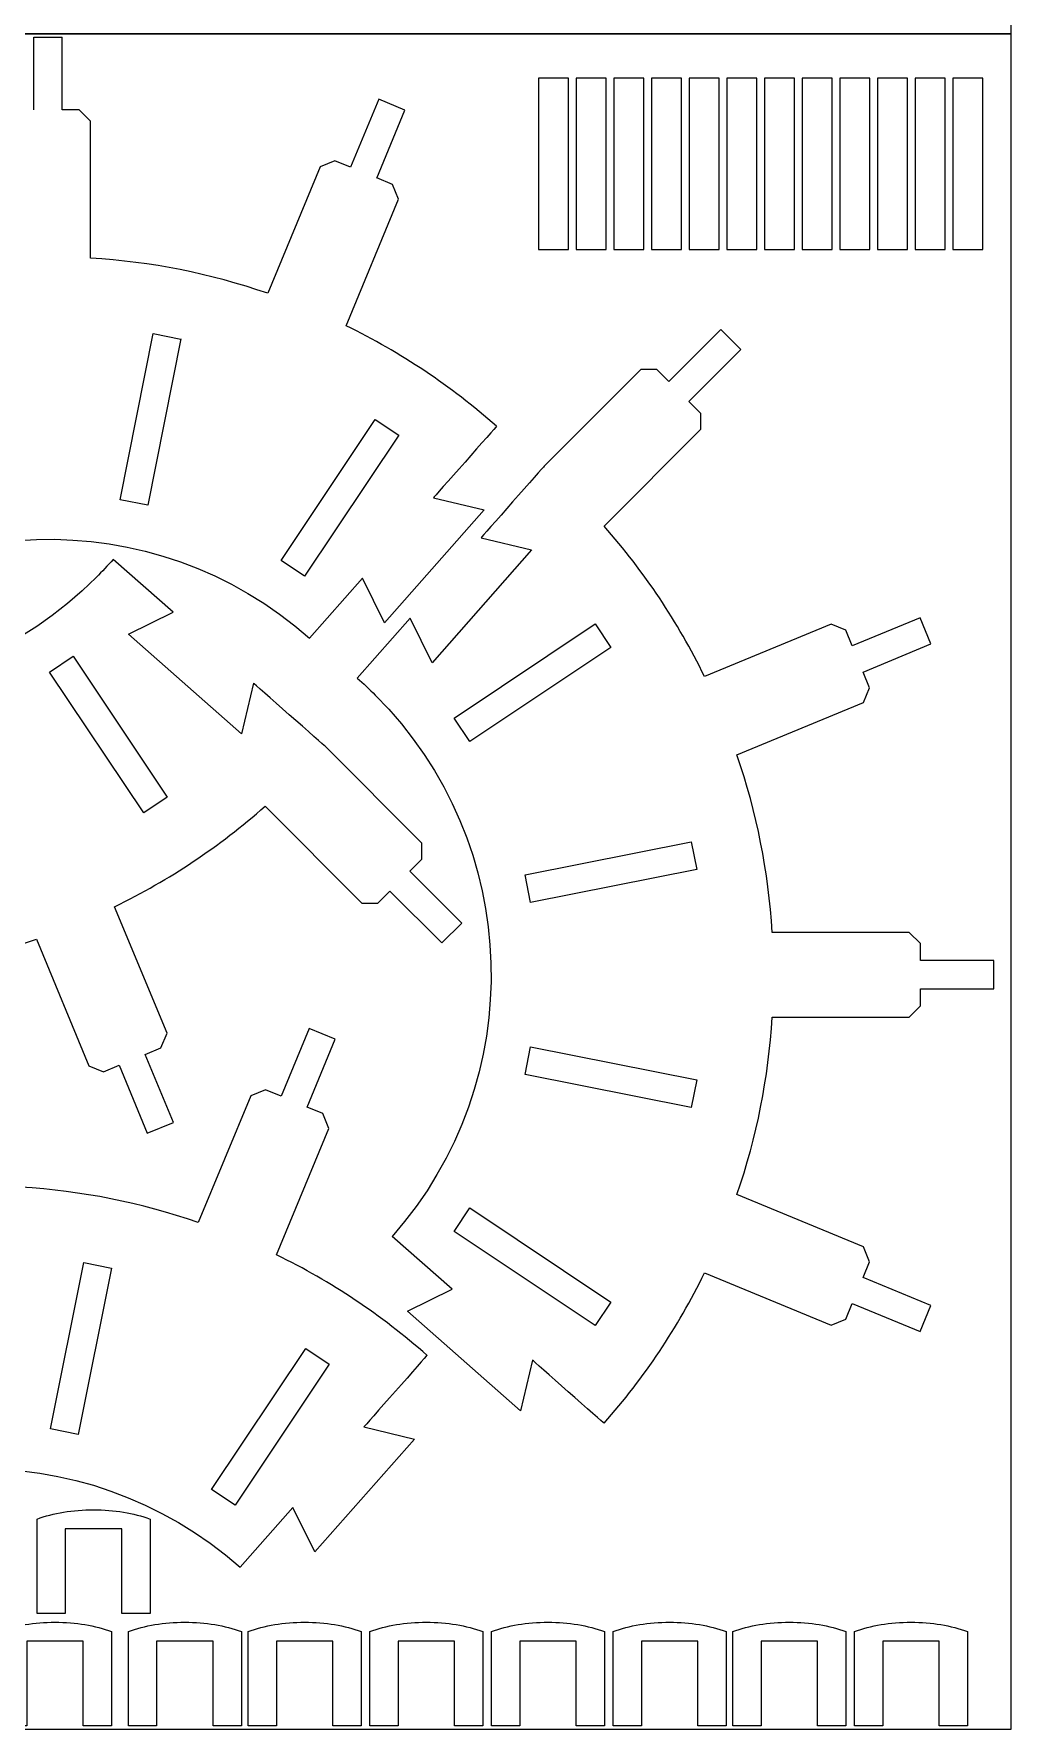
# Model space of a CAD drawing. Header units: centimetres. Extents: x -226 to -75, y 0 to 222.
# Drawn here: x -93.13 to -75.84, y 0.32 to 30.32 of the extents above; entities that cross this region are included whole.
import ezdxf

# ---------------------------------------------------------------- set-up
doc = ezdxf.new("R2010")
doc.units = ezdxf.units.CM
doc.header["$MEASUREMENT"] = 0
doc.layers.add('layer 1', color=7, linetype='Continuous')

msp = doc.modelspace()

# ---------------------------------------------------------------- linework, layer by layer
at = {"layer": 'layer 1', "color": 250, "lineweight": 20}
for points in [[(-125.83724, 30.31703), (-75.83724, 30.31703), (-75.83724, 60.31703), (-125.83724, 60.31703), (-125.83724, 30.31703)], [(-105.83724, 0.31703), (-75.83724, 0.31703), (-75.83724, 30.31703), (-105.83724, 30.31703), (-105.83724, 0.31703)]]:
    msp.add_lwpolyline(points, close=True, dxfattribs=at)
at = {"layer": 'layer 1', "color": 1, "lineweight": 9}
for points, knots in [([(-93.13294, 28.97386), (-93.13294, 28.97386), (-93.13287, 30.26007), (-93.13287, 30.26007), (-93.13287, 30.26007), (-93.13287, 30.26007), (-92.63305, 30.26007), (-92.63305, 30.26007)], [0, 0, 0, 0, 0.33333333, 0.33333333, 0.33333333, 0.33333333, 1, 1, 1, 1]), ([(-84.20096, 29.53391), (-84.20096, 29.53391), (-83.67098, 29.53391), (-83.67098, 29.53391), (-83.67098, 29.53391), (-83.67098, 29.53391), (-83.67098, 26.50394), (-83.67098, 26.50394), (-83.67098, 26.50394), (-83.67098, 26.50394), (-84.20096, 26.50394), (-84.20096, 26.50394), (-84.20096, 26.50394), (-84.20096, 26.50394), (-84.20096, 29.53391), (-84.20096, 29.53391)], [0, 0, 0, 0, 0.2, 0.2, 0.2, 0.2, 0.4, 0.4, 0.4, 0.4, 0.6, 0.6, 0.6, 0.6, 1, 1, 1, 1]), ([(-83.53431, 29.53391), (-83.53431, 29.53391), (-83.00434, 29.53391), (-83.00434, 29.53391), (-83.00434, 29.53391), (-83.00434, 29.53391), (-83.00434, 26.50394), (-83.00434, 26.50394), (-83.00434, 26.50394), (-83.00434, 26.50394), (-83.53431, 26.50394), (-83.53431, 26.50394), (-83.53431, 26.50394), (-83.53431, 26.50394), (-83.53431, 29.53391), (-83.53431, 29.53391)], [0, 0, 0, 0, 0.2, 0.2, 0.2, 0.2, 0.4, 0.4, 0.4, 0.4, 0.6, 0.6, 0.6, 0.6, 1, 1, 1, 1]), ([(-82.8677, 29.53391), (-82.8677, 29.53391), (-82.33773, 29.53391), (-82.33773, 29.53391), (-82.33773, 29.53391), (-82.33773, 29.53391), (-82.33773, 26.50394), (-82.33773, 26.50394), (-82.33773, 26.50394), (-82.33773, 26.50394), (-82.8677, 26.50394), (-82.8677, 26.50394), (-82.8677, 26.50394), (-82.8677, 26.50394), (-82.8677, 29.53391), (-82.8677, 29.53391)], [0, 0, 0, 0, 0.2, 0.2, 0.2, 0.2, 0.4, 0.4, 0.4, 0.4, 0.6, 0.6, 0.6, 0.6, 1, 1, 1, 1]), ([(-82.20106, 29.53391), (-82.20106, 29.53391), (-81.67108, 29.53391), (-81.67108, 29.53391), (-81.67108, 29.53391), (-81.67108, 29.53391), (-81.67108, 26.50394), (-81.67108, 26.50394), (-81.67108, 26.50394), (-81.67108, 26.50394), (-82.20106, 26.50394), (-82.20106, 26.50394), (-82.20106, 26.50394), (-82.20106, 26.50394), (-82.20106, 29.53391), (-82.20106, 29.53391)], [0, 0, 0, 0, 0.2, 0.2, 0.2, 0.2, 0.4, 0.4, 0.4, 0.4, 0.6, 0.6, 0.6, 0.6, 1, 1, 1, 1]), ([(-81.53445, 29.53391), (-81.53445, 29.53391), (-81.00447, 29.53391), (-81.00447, 29.53391), (-81.00447, 29.53391), (-81.00447, 29.53391), (-81.00447, 26.50394), (-81.00447, 26.50394), (-81.00447, 26.50394), (-81.00447, 26.50394), (-81.53445, 26.50394), (-81.53445, 26.50394), (-81.53445, 26.50394), (-81.53445, 26.50394), (-81.53445, 29.53391), (-81.53445, 29.53391)], [0, 0, 0, 0, 0.2, 0.2, 0.2, 0.2, 0.4, 0.4, 0.4, 0.4, 0.6, 0.6, 0.6, 0.6, 1, 1, 1, 1]), ([(-80.86781, 29.53391), (-80.86781, 29.53391), (-80.33783, 29.53391), (-80.33783, 29.53391), (-80.33783, 29.53391), (-80.33783, 29.53391), (-80.33783, 26.50394), (-80.33783, 26.50394), (-80.33783, 26.50394), (-80.33783, 26.50394), (-80.86781, 26.50394), (-80.86781, 26.50394), (-80.86781, 26.50394), (-80.86781, 26.50394), (-80.86781, 29.53391), (-80.86781, 29.53391)], [0, 0, 0, 0, 0.2, 0.2, 0.2, 0.2, 0.4, 0.4, 0.4, 0.4, 0.6, 0.6, 0.6, 0.6, 1, 1, 1, 1]), ([(-80.2012, 29.53391), (-80.2012, 29.53391), (-79.67122, 29.53391), (-79.67122, 29.53391), (-79.67122, 29.53391), (-79.67122, 29.53391), (-79.67122, 26.50394), (-79.67122, 26.50394), (-79.67122, 26.50394), (-79.67122, 26.50394), (-80.2012, 26.50394), (-80.2012, 26.50394), (-80.2012, 26.50394), (-80.2012, 26.50394), (-80.2012, 29.53391), (-80.2012, 29.53391)], [0, 0, 0, 0, 0.2, 0.2, 0.2, 0.2, 0.4, 0.4, 0.4, 0.4, 0.6, 0.6, 0.6, 0.6, 1, 1, 1, 1]), ([(-79.53455, 29.53391), (-79.53455, 29.53391), (-79.00458, 29.53391), (-79.00458, 29.53391), (-79.00458, 29.53391), (-79.00458, 29.53391), (-79.00458, 26.50394), (-79.00458, 26.50394), (-79.00458, 26.50394), (-79.00458, 26.50394), (-79.53455, 26.50394), (-79.53455, 26.50394), (-79.53455, 26.50394), (-79.53455, 26.50394), (-79.53455, 29.53391), (-79.53455, 29.53391)], [0, 0, 0, 0, 0.2, 0.2, 0.2, 0.2, 0.4, 0.4, 0.4, 0.4, 0.6, 0.6, 0.6, 0.6, 1, 1, 1, 1]), ([(-78.86795, 29.53391), (-78.86795, 29.53391), (-78.33797, 29.53391), (-78.33797, 29.53391), (-78.33797, 29.53391), (-78.33797, 29.53391), (-78.33797, 26.50394), (-78.33797, 26.50394), (-78.33797, 26.50394), (-78.33797, 26.50394), (-78.86795, 26.50394), (-78.86795, 26.50394), (-78.86795, 26.50394), (-78.86795, 26.50394), (-78.86795, 29.53391), (-78.86795, 29.53391)], [0, 0, 0, 0, 0.2, 0.2, 0.2, 0.2, 0.4, 0.4, 0.4, 0.4, 0.6, 0.6, 0.6, 0.6, 1, 1, 1, 1]), ([(-78.2013, 29.53391), (-78.2013, 29.53391), (-77.67132, 29.53391), (-77.67132, 29.53391), (-77.67132, 29.53391), (-77.67132, 29.53391), (-77.67132, 26.50394), (-77.67132, 26.50394), (-77.67132, 26.50394), (-77.67132, 26.50394), (-78.2013, 26.50394), (-78.2013, 26.50394), (-78.2013, 26.50394), (-78.2013, 26.50394), (-78.2013, 29.53391), (-78.2013, 29.53391)], [0, 0, 0, 0, 0.2, 0.2, 0.2, 0.2, 0.4, 0.4, 0.4, 0.4, 0.6, 0.6, 0.6, 0.6, 1, 1, 1, 1]), ([(-77.53469, 29.53391), (-77.53469, 29.53391), (-77.00471, 29.53391), (-77.00471, 29.53391), (-77.00471, 29.53391), (-77.00471, 29.53391), (-77.00471, 26.50394), (-77.00471, 26.50394), (-77.00471, 26.50394), (-77.00471, 26.50394), (-77.53469, 26.50394), (-77.53469, 26.50394), (-77.53469, 26.50394), (-77.53469, 26.50394), (-77.53469, 29.53391), (-77.53469, 29.53391)], [0, 0, 0, 0, 0.2, 0.2, 0.2, 0.2, 0.4, 0.4, 0.4, 0.4, 0.6, 0.6, 0.6, 0.6, 1, 1, 1, 1]), ([(-76.86805, 29.53391), (-76.86805, 29.53391), (-76.33807, 29.53391), (-76.33807, 29.53391), (-76.33807, 29.53391), (-76.33807, 29.53391), (-76.33807, 26.50394), (-76.33807, 26.50394), (-76.33807, 26.50394), (-76.33807, 26.50394), (-76.86805, 26.50394), (-76.86805, 26.50394), (-76.86805, 26.50394), (-76.86805, 26.50394), (-76.86805, 29.53391), (-76.86805, 29.53391)], [0, 0, 0, 0, 0.2, 0.2, 0.2, 0.2, 0.4, 0.4, 0.4, 0.4, 0.6, 0.6, 0.6, 0.6, 1, 1, 1, 1]), ([(-86.56745, 28.96788), (-86.56745, 28.96788), (-87.02928, 29.15919), (-87.02928, 29.15919), (-87.02928, 29.15919), (-87.02928, 29.15919), (-87.5268, 27.95819), (-87.5268, 27.95819)], [0, 0, 0, 0, 0.33333333, 0.33333333, 0.33333333, 0.33333333, 1, 1, 1, 1]), ([(-80.62139, 24.73338), (-80.62139, 24.73338), (-80.97481, 25.08672), (-80.97481, 25.08672), (-80.97481, 25.08672), (-80.97481, 25.08672), (-81.89407, 24.16748), (-81.89407, 24.16748)], [0, 0, 0, 0, 0.33333333, 0.33333333, 0.33333333, 0.33333333, 1, 1, 1, 1]), ([(-84.94464, 23.37308), (-84.94464, 23.37308), (-86.06076, 22.10788), (-86.06065, 22.10788), (-86.06065, 22.10788), (-86.06065, 22.10788), (-85.16569, 21.8924), (-85.16569, 21.8924), (-85.16569, 21.8924), (-85.16569, 21.8924), (-86.92859, 19.89483), (-86.92859, 19.89483), (-86.92859, 19.89483), (-86.92859, 19.89483), (-87.31707, 20.68361), (-87.31707, 20.68361), (-87.31707, 20.68361), (-87.31707, 20.68361), (-87.317, 20.68375), (-87.317, 20.68375), (-87.317, 20.68375), (-87.317, 20.68375), (-88.25222, 19.62358), (-88.25222, 19.62358)], [0, 0, 0, 0, 0.14285714, 0.14285714, 0.14285714, 0.14285714, 0.28571429, 0.28571429, 0.28571429, 0.28571429, 0.42857143, 0.42857143, 0.42857143, 0.42857143, 0.57142857, 0.57142857, 0.57142857, 0.57142857, 0.71428571, 0.71428571, 0.71428571, 0.71428571, 1, 1, 1, 1]), ([(-84.10256, 22.66618), (-84.10256, 22.66618), (-85.21857, 21.40101), (-85.21843, 21.40101), (-85.21843, 21.40101), (-85.21843, 21.40101), (-84.32347, 21.18554), (-84.32347, 21.18554), (-84.32347, 21.18554), (-84.32347, 21.18554), (-86.08651, 19.18793), (-86.08651, 19.18793), (-86.08651, 19.18793), (-86.08651, 19.18793), (-86.47492, 19.97674), (-86.47492, 19.97674), (-86.47492, 19.97674), (-86.47492, 19.97674), (-86.47485, 19.97688), (-86.47485, 19.97688), (-86.47485, 19.97688), (-86.47485, 19.97688), (-87.41006, 18.91682), (-87.41006, 18.91682)], [0, 0, 0, 0, 0.14285714, 0.14285714, 0.14285714, 0.14285714, 0.28571429, 0.28571429, 0.28571429, 0.28571429, 0.42857143, 0.42857143, 0.42857143, 0.42857143, 0.57142857, 0.57142857, 0.57142857, 0.57142857, 0.71428571, 0.71428571, 0.71428571, 0.71428571, 1, 1, 1, 1]), ([(-98.1326, 19.00487), (-98.03661, 19.11353), (-97.93663, 19.21985), (-97.83274, 19.32378), (-97.83274, 19.32378), (-95.20295, 21.95353), (-91.00138, 22.05347), (-88.25218, 19.62368)], [0, 0, 0, 0, 0.33333333, 0.33333333, 0.33333333, 0.33333333, 1, 1, 1, 1]), ([(-91.7302, 21.01767), (-91.82612, 20.90915), (-91.92609, 20.80282), (-92.02992, 20.69893), (-92.02992, 20.69893), (-94.6597, 18.06915), (-98.86128, 17.96924), (-101.61051, 20.39907)], [0, 0, 0, 0, 0.33333333, 0.33333333, 0.33333333, 0.33333333, 1, 1, 1, 1]), ([(-87.98063, 17.71031), (-87.98063, 17.71031), (-89.2458, 18.82639), (-89.2458, 18.82632), (-89.2458, 18.82632), (-89.2458, 18.82632), (-89.46128, 17.93143), (-89.46128, 17.93143), (-89.46128, 17.93143), (-89.46128, 17.93143), (-91.45895, 19.69426), (-91.45895, 19.69426), (-91.45895, 19.69426), (-91.45895, 19.69426), (-90.67007, 20.08274), (-90.67007, 20.08274), (-90.67007, 20.08274), (-90.67007, 20.08274), (-90.66993, 20.08267), (-90.66993, 20.08267), (-90.66993, 20.08267), (-90.66993, 20.08267), (-91.73005, 21.01788), (-91.73005, 21.01788)], [0, 0, 0, 0, 0.14285714, 0.14285714, 0.14285714, 0.14285714, 0.28571429, 0.28571429, 0.28571429, 0.28571429, 0.42857143, 0.42857143, 0.42857143, 0.42857143, 0.57142857, 0.57142857, 0.57142857, 0.57142857, 0.71428571, 0.71428571, 0.71428571, 0.71428571, 1, 1, 1, 1]), ([(-77.25581, 19.52088), (-77.25581, 19.52088), (-77.44716, 19.98266), (-77.44716, 19.98266), (-77.44716, 19.98266), (-77.44716, 19.98266), (-78.64826, 19.48517), (-78.64826, 19.48517)], [0, 0, 0, 0, 0.33333333, 0.33333333, 0.33333333, 0.33333333, 1, 1, 1, 1]), ([(-87.41006, 18.91674), (-87.3014, 18.82075), (-87.19507, 18.72078), (-87.09111, 18.61688), (-87.09111, 18.61688), (-84.4614, 15.98711), (-84.36142, 11.78553), (-86.79125, 9.03637)], [0, 0, 0, 0, 0.33333333, 0.33333333, 0.33333333, 0.33333333, 1, 1, 1, 1]), ([(-85.91337, 14.22891), (-85.91337, 14.22891), (-85.55985, 14.5825), (-85.55985, 14.5825), (-85.55985, 14.5825), (-85.55985, 14.5825), (-86.47912, 15.50173), (-86.47912, 15.50173)], [0, 0, 0, 0, 0.33333333, 0.33333333, 0.33333333, 0.33333333, 1, 1, 1, 1]), ([(-76.14119, 13.41721), (-76.14119, 13.41721), (-76.14111, 13.91703), (-76.14111, 13.91703), (-76.14111, 13.91703), (-76.14111, 13.91703), (-77.44117, 13.9171), (-77.44117, 13.9171)], [0, 0, 0, 0, 0.33333333, 0.33333333, 0.33333333, 0.33333333, 1, 1, 1, 1]), ([(-87.79811, 12.52548), (-87.79811, 12.52548), (-88.25993, 12.71669), (-88.25993, 12.71669), (-88.25993, 12.71669), (-88.25993, 12.71669), (-88.75739, 11.51566), (-88.75739, 11.51566)], [0, 0, 0, 0, 0.33333333, 0.33333333, 0.33333333, 0.33333333, 1, 1, 1, 1]), ([(-91.12587, 10.86346), (-91.12587, 10.86346), (-90.66408, 11.05481), (-90.66408, 11.05481), (-90.66408, 11.05481), (-90.66408, 11.05481), (-91.16157, 12.25591), (-91.16157, 12.25591)], [0, 0, 0, 0, 0.33333333, 0.33333333, 0.33333333, 0.33333333, 1, 1, 1, 1]), ([(-83.04185, 5.72879), (-83.04185, 5.72879), (-84.30705, 6.84494), (-84.30705, 6.8448), (-84.30705, 6.8448), (-84.30705, 6.8448), (-84.52253, 5.94984), (-84.52253, 5.94984), (-84.52253, 5.94984), (-84.52253, 5.94984), (-86.52006, 7.71274), (-86.52006, 7.71274), (-86.52006, 7.71274), (-86.52006, 7.71274), (-85.73132, 8.10122), (-85.73132, 8.10122), (-85.73132, 8.10122), (-85.73132, 8.10122), (-85.73118, 8.10115), (-85.73118, 8.10115), (-85.73118, 8.10115), (-85.73118, 8.10115), (-86.79131, 9.03637), (-86.79131, 9.03637)], [0, 0, 0, 0, 0.14285714, 0.14285714, 0.14285714, 0.14285714, 0.28571429, 0.28571429, 0.28571429, 0.28571429, 0.42857143, 0.42857143, 0.42857143, 0.42857143, 0.57142857, 0.57142857, 0.57142857, 0.57142857, 0.71428571, 0.71428571, 0.71428571, 0.71428571, 1, 1, 1, 1]), ([(-77.44715, 7.35164), (-77.44715, 7.35164), (-77.2558, 7.81343), (-77.2558, 7.81343), (-77.2558, 7.81343), (-77.2558, 7.81343), (-78.45684, 8.31095), (-78.45684, 8.31095)], [0, 0, 0, 0, 0.33333333, 0.33333333, 0.33333333, 0.33333333, 1, 1, 1, 1]), ([(-86.17516, 6.93058), (-86.17516, 6.93058), (-87.29125, 5.66541), (-87.29117, 5.66541), (-87.29117, 5.66541), (-87.29117, 5.66541), (-86.39625, 5.44993), (-86.39625, 5.44993), (-86.39625, 5.44993), (-86.39625, 5.44993), (-88.15911, 3.45233), (-88.15911, 3.45233), (-88.15911, 3.45233), (-88.15911, 3.45233), (-88.54756, 4.24114), (-88.54756, 4.24114), (-88.54756, 4.24114), (-88.54756, 4.24114), (-88.54749, 4.24128), (-88.54749, 4.24128), (-88.54749, 4.24128), (-88.54749, 4.24128), (-89.48277, 3.18108), (-89.48277, 3.18108)], [0, 0, 0, 0, 0.14285714, 0.14285714, 0.14285714, 0.14285714, 0.28571429, 0.28571429, 0.28571429, 0.28571429, 0.42857143, 0.42857143, 0.42857143, 0.42857143, 0.57142857, 0.57142857, 0.57142857, 0.57142857, 0.71428571, 0.71428571, 0.71428571, 0.71428571, 1, 1, 1, 1]), ([(-99.36305, 2.56254), (-99.26709, 2.67105), (-99.16715, 2.77738), (-99.06329, 2.88127), (-99.06329, 2.88127), (-96.43351, 5.51106), (-92.23196, 5.61096), (-89.4827, 3.18114)], [0, 0, 0, 0, 0.33333333, 0.33333333, 0.33333333, 0.33333333, 1, 1, 1, 1]), ([(-93.07682, 4.03491), (-93.07682, 4.03491), (-93.07682, 3.86381), (-93.07682, 3.86381), (-93.07682, 3.86381), (-93.07682, 3.86381), (-93.07682, 2.36383), (-93.07682, 2.36383), (-93.07682, 2.36383), (-93.07682, 2.36383), (-92.57679, 2.36383), (-92.57679, 2.36383), (-92.57679, 2.36383), (-92.57679, 2.36383), (-92.57679, 3.86381), (-92.57679, 3.86381), (-92.57679, 3.86381), (-92.57679, 3.86381), (-91.5768, 3.86381), (-91.5768, 3.86381), (-91.5768, 3.86381), (-91.5768, 3.86381), (-91.5768, 2.36383), (-91.5768, 2.36383), (-91.5768, 2.36383), (-91.5768, 2.36383), (-91.07682, 2.36383), (-91.07682, 2.36383), (-91.07682, 2.36383), (-91.07682, 2.36383), (-91.07682, 3.86381), (-91.07682, 3.86381), (-91.07682, 3.86381), (-91.07682, 3.86381), (-91.07682, 4.03494), (-91.07682, 4.03494), (-91.07682, 4.03494), (-91.07682, 4.03494), (-91.07668, 4.03505), (-91.07668, 4.03505), (-91.07668, 4.03505), (-91.36564, 4.13848), (-91.70878, 4.19835), (-92.07683, 4.19835), (-92.07683, 4.19835), (-92.44485, 4.19835), (-92.78796, 4.13848), (-93.07689, 4.03508), (-93.07689, 4.03508), (-93.07689, 4.03508), (-93.07682, 4.03491), (-93.07682, 4.03491)], [0, 0, 0, 0, 0.07142857, 0.07142857, 0.07142857, 0.07142857, 0.14285714, 0.14285714, 0.14285714, 0.14285714, 0.21428571, 0.21428571, 0.21428571, 0.21428571, 0.28571429, 0.28571429, 0.28571429, 0.28571429, 0.35714286, 0.35714286, 0.35714286, 0.35714286, 0.42857143, 0.42857143, 0.42857143, 0.42857143, 0.5, 0.5, 0.5, 0.5, 0.57142857, 0.57142857, 0.57142857, 0.57142857, 0.64285714, 0.64285714, 0.64285714, 0.64285714, 0.71428571, 0.71428571, 0.71428571, 0.71428571, 0.78571429, 0.78571429, 0.78571429, 0.78571429, 0.85714286, 0.85714286, 0.85714286, 0.85714286, 1, 1, 1, 1]), ([(-93.7586, 2.04505), (-93.7586, 2.04505), (-93.7586, 1.87396), (-93.7586, 1.87396), (-93.7586, 1.87396), (-93.7586, 1.87396), (-93.7586, 0.37398), (-93.7586, 0.37398), (-93.7586, 0.37398), (-93.7586, 0.37398), (-93.25857, 0.37398), (-93.25857, 0.37398), (-93.25857, 0.37398), (-93.25857, 0.37398), (-93.25857, 1.87396), (-93.25857, 1.87396), (-93.25857, 1.87396), (-93.25857, 1.87396), (-92.25855, 1.87396), (-92.25855, 1.87396), (-92.25855, 1.87396), (-92.25855, 1.87396), (-92.25855, 0.37398), (-92.25855, 0.37398), (-92.25855, 0.37398), (-92.25855, 0.37398), (-91.7586, 0.37398), (-91.7586, 0.37398), (-91.7586, 0.37398), (-91.7586, 0.37398), (-91.7586, 1.87396), (-91.7586, 1.87396), (-91.7586, 1.87396), (-91.7586, 1.87396), (-91.7586, 2.04509), (-91.7586, 2.04509), (-91.7586, 2.04509), (-91.7586, 2.04509), (-91.75846, 2.0452), (-91.75846, 2.0452), (-91.75846, 2.0452), (-92.04742, 2.14863), (-92.39056, 2.2085), (-92.75855, 2.2085), (-92.75855, 2.2085), (-93.12664, 2.2085), (-93.46971, 2.14863), (-93.75867, 2.04523), (-93.75867, 2.04523), (-93.75867, 2.04523), (-93.7586, 2.04505), (-93.7586, 2.04505)], [0, 0, 0, 0, 0.07142857, 0.07142857, 0.07142857, 0.07142857, 0.14285714, 0.14285714, 0.14285714, 0.14285714, 0.21428571, 0.21428571, 0.21428571, 0.21428571, 0.28571429, 0.28571429, 0.28571429, 0.28571429, 0.35714286, 0.35714286, 0.35714286, 0.35714286, 0.42857143, 0.42857143, 0.42857143, 0.42857143, 0.5, 0.5, 0.5, 0.5, 0.57142857, 0.57142857, 0.57142857, 0.57142857, 0.64285714, 0.64285714, 0.64285714, 0.64285714, 0.71428571, 0.71428571, 0.71428571, 0.71428571, 0.78571429, 0.78571429, 0.78571429, 0.78571429, 0.85714286, 0.85714286, 0.85714286, 0.85714286, 1, 1, 1, 1]), ([(-91.46128, 2.04505), (-91.46128, 2.04505), (-91.46128, 1.87396), (-91.46128, 1.87396), (-91.46128, 1.87396), (-91.46128, 1.87396), (-91.46128, 0.37398), (-91.46128, 0.37398), (-91.46128, 0.37398), (-91.46128, 0.37398), (-90.96133, 0.37398), (-90.96133, 0.37398), (-90.96133, 0.37398), (-90.96133, 0.37398), (-90.96133, 1.87396), (-90.96133, 1.87396), (-90.96133, 1.87396), (-90.96133, 1.87396), (-89.96127, 1.87396), (-89.96127, 1.87396), (-89.96127, 1.87396), (-89.96127, 1.87396), (-89.96127, 0.37398), (-89.96127, 0.37398), (-89.96127, 0.37398), (-89.96127, 0.37398), (-89.46135, 0.37398), (-89.46135, 0.37398), (-89.46135, 0.37398), (-89.46135, 0.37398), (-89.46135, 1.87396), (-89.46135, 1.87396), (-89.46135, 1.87396), (-89.46135, 1.87396), (-89.46135, 2.04509), (-89.46135, 2.04509), (-89.46135, 2.04509), (-89.46135, 2.04509), (-89.46121, 2.0452), (-89.46121, 2.0452), (-89.46121, 2.0452), (-89.75017, 2.14863), (-90.09332, 2.2085), (-90.4613, 2.2085), (-90.4613, 2.2085), (-90.82932, 2.2085), (-91.17243, 2.14863), (-91.46142, 2.04523), (-91.46142, 2.04523), (-91.46142, 2.04523), (-91.46128, 2.04505), (-91.46128, 2.04505)], [0, 0, 0, 0, 0.07142857, 0.07142857, 0.07142857, 0.07142857, 0.14285714, 0.14285714, 0.14285714, 0.14285714, 0.21428571, 0.21428571, 0.21428571, 0.21428571, 0.28571429, 0.28571429, 0.28571429, 0.28571429, 0.35714286, 0.35714286, 0.35714286, 0.35714286, 0.42857143, 0.42857143, 0.42857143, 0.42857143, 0.5, 0.5, 0.5, 0.5, 0.57142857, 0.57142857, 0.57142857, 0.57142857, 0.64285714, 0.64285714, 0.64285714, 0.64285714, 0.71428571, 0.71428571, 0.71428571, 0.71428571, 0.78571429, 0.78571429, 0.78571429, 0.78571429, 0.85714286, 0.85714286, 0.85714286, 0.85714286, 1, 1, 1, 1]), ([(-89.34055, 2.04505), (-89.34055, 2.04505), (-89.34055, 1.87396), (-89.34055, 1.87396), (-89.34055, 1.87396), (-89.34055, 1.87396), (-89.34055, 0.37398), (-89.34055, 0.37398), (-89.34055, 0.37398), (-89.34055, 0.37398), (-88.84059, 0.37398), (-88.84059, 0.37398), (-88.84059, 0.37398), (-88.84059, 0.37398), (-88.84059, 1.87396), (-88.84059, 1.87396), (-88.84059, 1.87396), (-88.84059, 1.87396), (-87.84054, 1.87396), (-87.84054, 1.87396), (-87.84054, 1.87396), (-87.84054, 1.87396), (-87.84054, 0.37398), (-87.84054, 0.37398), (-87.84054, 0.37398), (-87.84054, 0.37398), (-87.34062, 0.37398), (-87.34062, 0.37398), (-87.34062, 0.37398), (-87.34062, 0.37398), (-87.34062, 1.87396), (-87.34062, 1.87396), (-87.34062, 1.87396), (-87.34062, 1.87396), (-87.34062, 2.04509), (-87.34062, 2.04509), (-87.34062, 2.04509), (-87.34062, 2.04509), (-87.34048, 2.0452), (-87.34048, 2.0452), (-87.34048, 2.0452), (-87.62944, 2.14863), (-87.97258, 2.2085), (-88.34057, 2.2085), (-88.34057, 2.2085), (-88.70858, 2.2085), (-89.05169, 2.14863), (-89.34069, 2.04523), (-89.34069, 2.04523), (-89.34069, 2.04523), (-89.34055, 2.04505), (-89.34055, 2.04505)], [0, 0, 0, 0, 0.07142857, 0.07142857, 0.07142857, 0.07142857, 0.14285714, 0.14285714, 0.14285714, 0.14285714, 0.21428571, 0.21428571, 0.21428571, 0.21428571, 0.28571429, 0.28571429, 0.28571429, 0.28571429, 0.35714286, 0.35714286, 0.35714286, 0.35714286, 0.42857143, 0.42857143, 0.42857143, 0.42857143, 0.5, 0.5, 0.5, 0.5, 0.57142857, 0.57142857, 0.57142857, 0.57142857, 0.64285714, 0.64285714, 0.64285714, 0.64285714, 0.71428571, 0.71428571, 0.71428571, 0.71428571, 0.78571429, 0.78571429, 0.78571429, 0.78571429, 0.85714286, 0.85714286, 0.85714286, 0.85714286, 1, 1, 1, 1]), ([(-87.18757, 2.04505), (-87.18757, 2.04505), (-87.18757, 1.87396), (-87.18757, 1.87396), (-87.18757, 1.87396), (-87.18757, 1.87396), (-87.18757, 0.37398), (-87.18757, 0.37398), (-87.18757, 0.37398), (-87.18757, 0.37398), (-86.68761, 0.37398), (-86.68761, 0.37398), (-86.68761, 0.37398), (-86.68761, 0.37398), (-86.68761, 1.87396), (-86.68761, 1.87396), (-86.68761, 1.87396), (-86.68761, 1.87396), (-85.68756, 1.87396), (-85.68756, 1.87396), (-85.68756, 1.87396), (-85.68756, 1.87396), (-85.68756, 0.37398), (-85.68756, 0.37398), (-85.68756, 0.37398), (-85.68756, 0.37398), (-85.18757, 0.37398), (-85.18757, 0.37398), (-85.18757, 0.37398), (-85.18757, 0.37398), (-85.18757, 1.87396), (-85.18757, 1.87396), (-85.18757, 1.87396), (-85.18757, 1.87396), (-85.18757, 2.04509), (-85.18757, 2.04509), (-85.18757, 2.04509), (-85.18757, 2.04509), (-85.18743, 2.0452), (-85.18743, 2.0452), (-85.18743, 2.0452), (-85.47646, 2.14863), (-85.81953, 2.2085), (-86.18759, 2.2085), (-86.18759, 2.2085), (-86.55561, 2.2085), (-86.89872, 2.14863), (-87.18771, 2.04523), (-87.18771, 2.04523), (-87.18771, 2.04523), (-87.18757, 2.04505), (-87.18757, 2.04505)], [0, 0, 0, 0, 0.07142857, 0.07142857, 0.07142857, 0.07142857, 0.14285714, 0.14285714, 0.14285714, 0.14285714, 0.21428571, 0.21428571, 0.21428571, 0.21428571, 0.28571429, 0.28571429, 0.28571429, 0.28571429, 0.35714286, 0.35714286, 0.35714286, 0.35714286, 0.42857143, 0.42857143, 0.42857143, 0.42857143, 0.5, 0.5, 0.5, 0.5, 0.57142857, 0.57142857, 0.57142857, 0.57142857, 0.64285714, 0.64285714, 0.64285714, 0.64285714, 0.71428571, 0.71428571, 0.71428571, 0.71428571, 0.78571429, 0.78571429, 0.78571429, 0.78571429, 0.85714286, 0.85714286, 0.85714286, 0.85714286, 1, 1, 1, 1]), ([(-85.03459, 2.04505), (-85.03459, 2.04505), (-85.03459, 1.87396), (-85.03459, 1.87396), (-85.03459, 1.87396), (-85.03459, 1.87396), (-85.03459, 0.37398), (-85.03459, 0.37398), (-85.03459, 0.37398), (-85.03459, 0.37398), (-84.53457, 0.37398), (-84.53457, 0.37398), (-84.53457, 0.37398), (-84.53457, 0.37398), (-84.53457, 1.87396), (-84.53457, 1.87396), (-84.53457, 1.87396), (-84.53457, 1.87396), (-83.53458, 1.87396), (-83.53458, 1.87396), (-83.53458, 1.87396), (-83.53458, 1.87396), (-83.53458, 0.37398), (-83.53458, 0.37398), (-83.53458, 0.37398), (-83.53458, 0.37398), (-83.03459, 0.37398), (-83.03459, 0.37398), (-83.03459, 0.37398), (-83.03459, 0.37398), (-83.03459, 1.87396), (-83.03459, 1.87396), (-83.03459, 1.87396), (-83.03459, 1.87396), (-83.03459, 2.04509), (-83.03459, 2.04509), (-83.03459, 2.04509), (-83.03459, 2.04509), (-83.03445, 2.0452), (-83.03445, 2.0452), (-83.03445, 2.0452), (-83.32341, 2.14863), (-83.66656, 2.2085), (-84.03461, 2.2085), (-84.03461, 2.2085), (-84.40263, 2.2085), (-84.74574, 2.14863), (-85.03466, 2.04523), (-85.03466, 2.04523), (-85.03466, 2.04523), (-85.03459, 2.04505), (-85.03459, 2.04505)], [0, 0, 0, 0, 0.07142857, 0.07142857, 0.07142857, 0.07142857, 0.14285714, 0.14285714, 0.14285714, 0.14285714, 0.21428571, 0.21428571, 0.21428571, 0.21428571, 0.28571429, 0.28571429, 0.28571429, 0.28571429, 0.35714286, 0.35714286, 0.35714286, 0.35714286, 0.42857143, 0.42857143, 0.42857143, 0.42857143, 0.5, 0.5, 0.5, 0.5, 0.57142857, 0.57142857, 0.57142857, 0.57142857, 0.64285714, 0.64285714, 0.64285714, 0.64285714, 0.71428571, 0.71428571, 0.71428571, 0.71428571, 0.78571429, 0.78571429, 0.78571429, 0.78571429, 0.85714286, 0.85714286, 0.85714286, 0.85714286, 1, 1, 1, 1]), ([(-82.88162, 2.04505), (-82.88162, 2.04505), (-82.88162, 1.87396), (-82.88162, 1.87396), (-82.88162, 1.87396), (-82.88162, 1.87396), (-82.88162, 0.37398), (-82.88162, 0.37398), (-82.88162, 0.37398), (-82.88162, 0.37398), (-82.38159, 0.37398), (-82.38159, 0.37398), (-82.38159, 0.37398), (-82.38159, 0.37398), (-82.38159, 1.87396), (-82.38159, 1.87396), (-82.38159, 1.87396), (-82.38159, 1.87396), (-81.38157, 1.87396), (-81.38157, 1.87396), (-81.38157, 1.87396), (-81.38157, 1.87396), (-81.38157, 0.37398), (-81.38157, 0.37398), (-81.38157, 0.37398), (-81.38157, 0.37398), (-80.88161, 0.37398), (-80.88161, 0.37398), (-80.88161, 0.37398), (-80.88161, 0.37398), (-80.88161, 1.87396), (-80.88161, 1.87396), (-80.88161, 1.87396), (-80.88161, 1.87396), (-80.88161, 2.04509), (-80.88161, 2.04509), (-80.88161, 2.04509), (-80.88161, 2.04509), (-80.88147, 2.0452), (-80.88147, 2.0452), (-80.88147, 2.0452), (-81.17043, 2.14863), (-81.51358, 2.2085), (-81.88163, 2.2085), (-81.88163, 2.2085), (-82.24965, 2.2085), (-82.59273, 2.14863), (-82.88169, 2.04523), (-82.88169, 2.04523), (-82.88169, 2.04523), (-82.88162, 2.04505), (-82.88162, 2.04505)], [0, 0, 0, 0, 0.07142857, 0.07142857, 0.07142857, 0.07142857, 0.14285714, 0.14285714, 0.14285714, 0.14285714, 0.21428571, 0.21428571, 0.21428571, 0.21428571, 0.28571429, 0.28571429, 0.28571429, 0.28571429, 0.35714286, 0.35714286, 0.35714286, 0.35714286, 0.42857143, 0.42857143, 0.42857143, 0.42857143, 0.5, 0.5, 0.5, 0.5, 0.57142857, 0.57142857, 0.57142857, 0.57142857, 0.64285714, 0.64285714, 0.64285714, 0.64285714, 0.71428571, 0.71428571, 0.71428571, 0.71428571, 0.78571429, 0.78571429, 0.78571429, 0.78571429, 0.85714286, 0.85714286, 0.85714286, 0.85714286, 1, 1, 1, 1]), ([(-80.76247, 2.04505), (-80.76247, 2.04505), (-80.76247, 1.87396), (-80.76247, 1.87396), (-80.76247, 1.87396), (-80.76247, 1.87396), (-80.76247, 0.37398), (-80.76247, 0.37398), (-80.76247, 0.37398), (-80.76247, 0.37398), (-80.26244, 0.37398), (-80.26244, 0.37398), (-80.26244, 0.37398), (-80.26244, 0.37398), (-80.26244, 1.87396), (-80.26244, 1.87396), (-80.26244, 1.87396), (-80.26244, 1.87396), (-79.26246, 1.87396), (-79.26246, 1.87396), (-79.26246, 1.87396), (-79.26246, 1.87396), (-79.26246, 0.37398), (-79.26246, 0.37398), (-79.26246, 0.37398), (-79.26246, 0.37398), (-78.76247, 0.37398), (-78.76247, 0.37398), (-78.76247, 0.37398), (-78.76247, 0.37398), (-78.76247, 1.87396), (-78.76247, 1.87396), (-78.76247, 1.87396), (-78.76247, 1.87396), (-78.76247, 2.04509), (-78.76247, 2.04509), (-78.76247, 2.04509), (-78.76247, 2.04509), (-78.76232, 2.0452), (-78.76232, 2.0452), (-78.76232, 2.0452), (-79.05128, 2.14863), (-79.39443, 2.2085), (-79.76248, 2.2085), (-79.76248, 2.2085), (-80.1305, 2.2085), (-80.47361, 2.14863), (-80.76254, 2.04523), (-80.76254, 2.04523), (-80.76254, 2.04523), (-80.76247, 2.04505), (-80.76247, 2.04505)], [0, 0, 0, 0, 0.07142857, 0.07142857, 0.07142857, 0.07142857, 0.14285714, 0.14285714, 0.14285714, 0.14285714, 0.21428571, 0.21428571, 0.21428571, 0.21428571, 0.28571429, 0.28571429, 0.28571429, 0.28571429, 0.35714286, 0.35714286, 0.35714286, 0.35714286, 0.42857143, 0.42857143, 0.42857143, 0.42857143, 0.5, 0.5, 0.5, 0.5, 0.57142857, 0.57142857, 0.57142857, 0.57142857, 0.64285714, 0.64285714, 0.64285714, 0.64285714, 0.71428571, 0.71428571, 0.71428571, 0.71428571, 0.78571429, 0.78571429, 0.78571429, 0.78571429, 0.85714286, 0.85714286, 0.85714286, 0.85714286, 1, 1, 1, 1]), ([(-78.60949, 2.04505), (-78.60949, 2.04505), (-78.60949, 1.87396), (-78.60949, 1.87396), (-78.60949, 1.87396), (-78.60949, 1.87396), (-78.60949, 0.37398), (-78.60949, 0.37398), (-78.60949, 0.37398), (-78.60949, 0.37398), (-78.10946, 0.37398), (-78.10946, 0.37398), (-78.10946, 0.37398), (-78.10946, 0.37398), (-78.10946, 1.87396), (-78.10946, 1.87396), (-78.10946, 1.87396), (-78.10946, 1.87396), (-77.10944, 1.87396), (-77.10944, 1.87396), (-77.10944, 1.87396), (-77.10944, 1.87396), (-77.10944, 0.37398), (-77.10944, 0.37398), (-77.10944, 0.37398), (-77.10944, 0.37398), (-76.60949, 0.37398), (-76.60949, 0.37398), (-76.60949, 0.37398), (-76.60949, 0.37398), (-76.60949, 1.87396), (-76.60949, 1.87396), (-76.60949, 1.87396), (-76.60949, 1.87396), (-76.60949, 2.04509), (-76.60949, 2.04509), (-76.60949, 2.04509), (-76.60949, 2.04509), (-76.60935, 2.0452), (-76.60935, 2.0452), (-76.60935, 2.0452), (-76.89831, 2.14863), (-77.24145, 2.2085), (-77.60951, 2.2085), (-77.60951, 2.2085), (-77.97752, 2.2085), (-78.3206, 2.14863), (-78.60956, 2.04523), (-78.60956, 2.04523), (-78.60956, 2.04523), (-78.60949, 2.04505), (-78.60949, 2.04505)], [0, 0, 0, 0, 0.07142857, 0.07142857, 0.07142857, 0.07142857, 0.14285714, 0.14285714, 0.14285714, 0.14285714, 0.21428571, 0.21428571, 0.21428571, 0.21428571, 0.28571429, 0.28571429, 0.28571429, 0.28571429, 0.35714286, 0.35714286, 0.35714286, 0.35714286, 0.42857143, 0.42857143, 0.42857143, 0.42857143, 0.5, 0.5, 0.5, 0.5, 0.57142857, 0.57142857, 0.57142857, 0.57142857, 0.64285714, 0.64285714, 0.64285714, 0.64285714, 0.71428571, 0.71428571, 0.71428571, 0.71428571, 0.78571429, 0.78571429, 0.78571429, 0.78571429, 0.85714286, 0.85714286, 0.85714286, 0.85714286, 1, 1, 1, 1])]:
    msp.add_open_spline(points, degree=3, knots=knots, dxfattribs=at)
for points in [[(-92.63305, 28.97387), (-92.63305, 28.97387), (-92.63305, 30.26007), (-92.63305, 30.26007)], [(-92.33298, 28.97401), (-92.33298, 28.97401), (-92.63302, 28.97405), (-92.63302, 28.97405)], [(-92.13303, 28.77399), (-92.13303, 28.77399), (-92.33299, 28.97401), (-92.33299, 28.97401)], [(-87.06496, 27.76678), (-87.06496, 27.76678), (-86.56744, 28.96788), (-86.56744, 28.96788)], [(-92.13296, 26.35057), (-92.13296, 26.35057), (-92.13303, 28.77398), (-92.13303, 28.77398)], [(-88.06528, 27.96488), (-88.06528, 27.96488), (-88.9927, 25.72594), (-88.9927, 25.72594)], [(-87.80393, 28.07312), (-87.80393, 28.07312), (-88.06527, 27.96489), (-88.06527, 27.96489)], [(-87.52681, 27.95833), (-87.52681, 27.95833), (-87.80392, 28.07312), (-87.80392, 28.07312)], [(-86.7877, 27.6522), (-86.7877, 27.6522), (-87.06481, 27.76699), (-87.06481, 27.76699)], [(-86.67945, 27.39085), (-86.67945, 27.39085), (-86.78769, 27.65219), (-86.78769, 27.65219)], [(-87.60688, 25.15189), (-87.60688, 25.15189), (-86.67946, 27.39086), (-86.67946, 27.39086)], [(-88.9927, 25.72594), (-90.02031, 26.07805), (-91.04887, 26.28262), (-92.13298, 26.35057)], [(-91.60652, 22.07293), (-91.60652, 22.07293), (-91.02124, 25.01524), (-91.02124, 25.01524)], [(-90.5308, 24.91772), (-90.5308, 24.91772), (-91.11613, 21.97538), (-91.11613, 21.97538)], [(-91.02124, 25.01525), (-91.02124, 25.01525), (-90.53081, 24.91771), (-90.53081, 24.91771)], [(-84.94464, 23.37308), (-85.75928, 24.09165), (-86.63124, 24.67426), (-87.60688, 25.15189)], [(-81.54068, 23.81409), (-81.54068, 23.81409), (-80.62138, 24.73339), (-80.62138, 24.73339)], [(-82.389, 24.37977), (-82.389, 24.37977), (-84.10255, 22.66619), (-84.10255, 22.66619)], [(-82.10609, 24.37991), (-82.10609, 24.37991), (-82.38902, 24.37977), (-82.38902, 24.37977)], [(-81.89394, 24.16776), (-81.89394, 24.16776), (-82.1061, 24.37992), (-82.1061, 24.37992)], [(-81.32826, 23.60201), (-81.32826, 23.60201), (-81.54049, 23.81417), (-81.54049, 23.81417)], [(-88.7574, 20.99838), (-88.7574, 20.99838), (-87.09074, 23.49276), (-87.09074, 23.49276)], [(-87.09073, 23.49276), (-87.09073, 23.49276), (-86.67498, 23.21506), (-86.67498, 23.21506)], [(-81.32826, 23.31916), (-81.32826, 23.31916), (-81.32826, 23.60202), (-81.32826, 23.60202)], [(-86.67498, 23.21505), (-86.67498, 23.21505), (-88.34175, 20.7206), (-88.34175, 20.7206)], [(-83.04192, 21.6055), (-83.04192, 21.6055), (-81.32826, 23.31916), (-81.32826, 23.31916)], [(-91.11612, 21.97537), (-91.11612, 21.97537), (-91.60651, 22.07295), (-91.60651, 22.07295)], [(-81.26314, 18.94327), (-81.74077, 19.91891), (-82.32342, 20.79088), (-83.04192, 21.60551)], [(-88.34175, 20.7206), (-88.34175, 20.7206), (-88.75739, 20.99837), (-88.75739, 20.99837)], [(-85.69426, 18.2085), (-85.69426, 18.2085), (-83.19988, 19.87517), (-83.19988, 19.87517)], [(-83.19987, 19.87517), (-83.19987, 19.87517), (-82.9221, 19.45942), (-82.9221, 19.45942)], [(-79.02418, 19.87069), (-79.02418, 19.87069), (-81.26315, 18.94327), (-81.26315, 18.94327)], [(-78.76283, 19.76245), (-78.76283, 19.76245), (-79.02417, 19.87068), (-79.02417, 19.87068)], [(-78.64797, 19.48532), (-78.64797, 19.48532), (-78.76284, 19.76243), (-78.76284, 19.76243)], [(-78.45698, 19.02334), (-78.45698, 19.02334), (-77.2558, 19.52089), (-77.2558, 19.52089)], [(-92.85412, 19.02433), (-92.85412, 19.02433), (-92.43838, 19.30208), (-92.43838, 19.30208)], [(-92.43837, 19.30208), (-92.43837, 19.30208), (-90.77165, 16.80769), (-90.77165, 16.80769)], [(-82.9221, 19.45941), (-82.9221, 19.45941), (-85.41645, 17.79275), (-85.41645, 17.79275)], [(-91.1874, 16.52988), (-91.1874, 16.52988), (-92.85412, 19.02434), (-92.85412, 19.02434)], [(-78.34191, 18.74621), (-78.34191, 18.74621), (-78.45671, 19.02332), (-78.45671, 19.02332)], [(-78.45015, 18.48487), (-78.45015, 18.48487), (-78.34192, 18.7462), (-78.34192, 18.7462)], [(-80.68912, 17.55745), (-80.68912, 17.55745), (-78.45015, 18.48487), (-78.45015, 18.48487)], [(-85.41645, 17.79275), (-85.41645, 17.79275), (-85.69426, 18.2085), (-85.69426, 18.2085)], [(-86.26697, 15.99666), (-86.26697, 15.99666), (-87.98063, 17.7103), (-87.98063, 17.7103)], [(-80.06439, 14.41725), (-80.13233, 15.5013), (-80.33698, 16.52985), (-80.68912, 17.55746)], [(-90.77164, 16.80769), (-90.77164, 16.80769), (-91.18739, 16.52988), (-91.18739, 16.52988)], [(-91.70353, 14.8708), (-90.7279, 15.34843), (-89.85587, 15.93108), (-89.04131, 16.64964)], [(-89.04131, 16.64963), (-89.04131, 16.64963), (-87.32773, 14.93606), (-87.32773, 14.93606)], [(-86.26704, 15.71381), (-86.26704, 15.71381), (-86.26697, 15.99667), (-86.26697, 15.99667)], [(-84.43956, 15.43404), (-84.43956, 15.43404), (-81.49722, 16.01937), (-81.49722, 16.01937)], [(-81.49721, 16.01936), (-81.49721, 16.01936), (-81.3997, 15.52893), (-81.3997, 15.52893)], [(-86.47919, 15.50173), (-86.47919, 15.50173), (-86.26703, 15.71382), (-86.26703, 15.71382)], [(-84.34192, 14.94366), (-84.34192, 14.94366), (-84.43957, 15.43403), (-84.43957, 15.43403)], [(-81.39971, 15.52892), (-81.39971, 15.52892), (-84.34191, 14.94366), (-84.34191, 14.94366)], [(-87.04488, 14.93598), (-87.04488, 14.93598), (-86.83272, 15.14814), (-86.83272, 15.14814)], [(-86.83266, 15.1482), (-86.83266, 15.1482), (-85.91336, 14.22889), (-85.91336, 14.22889)], [(-90.77612, 12.63183), (-90.77612, 12.63183), (-91.70353, 14.87081), (-91.70353, 14.87081)], [(-87.32772, 14.93605), (-87.32772, 14.93605), (-87.04486, 14.93598), (-87.04486, 14.93598)], [(-77.64097, 14.41725), (-77.64097, 14.41725), (-80.06438, 14.41725), (-80.06438, 14.41725)], [(-77.44095, 14.21716), (-77.44095, 14.21716), (-77.64097, 14.41726), (-77.64097, 14.41726)], [(-96.2297, 13.67211), (-95.14554, 13.74006), (-94.11695, 13.94463), (-93.08934, 14.29678)], [(-93.08936, 14.29678), (-93.08936, 14.29678), (-92.16194, 12.0578), (-92.16194, 12.0578)], [(-77.44102, 13.91716), (-77.44102, 13.91716), (-77.44095, 14.21716), (-77.44095, 14.21716)], [(-77.44116, 13.41721), (-77.44116, 13.41721), (-76.14117, 13.41721), (-76.14117, 13.41721)], [(-77.44102, 13.11714), (-77.44102, 13.11714), (-77.44095, 13.41722), (-77.44095, 13.41722)], [(-80.68906, 9.77685), (-80.33698, 10.80445), (-80.13241, 11.83301), (-80.06446, 12.91713)], [(-80.06446, 12.91712), (-80.06446, 12.91712), (-77.64105, 12.91719), (-77.64105, 12.91719)], [(-77.64104, 12.91719), (-77.64104, 12.91719), (-77.44102, 13.11714), (-77.44102, 13.11714)], [(-90.88437, 12.37049), (-90.88437, 12.37049), (-90.77614, 12.63183), (-90.77614, 12.63183)], [(-91.16149, 12.2557), (-91.16149, 12.2557), (-90.88438, 12.37049), (-90.88438, 12.37049)], [(-88.29562, 11.32438), (-88.29562, 11.32438), (-87.7981, 12.52549), (-87.7981, 12.52549)], [(-84.43956, 11.90027), (-84.43956, 11.90027), (-84.34198, 12.3907), (-84.34198, 12.3907)], [(-84.34199, 12.39071), (-84.34199, 12.39071), (-81.39979, 11.80538), (-81.39979, 11.80538)], [(-92.16194, 12.05781), (-92.16194, 12.05781), (-91.90067, 11.94958), (-91.90067, 11.94958)], [(-91.90066, 11.94957), (-91.90066, 11.94957), (-91.62348, 12.06436), (-91.62348, 12.06436)], [(-91.6234, 12.06463), (-91.6234, 12.06463), (-91.12585, 10.86346), (-91.12585, 10.86346)], [(-81.49727, 11.31495), (-81.49727, 11.31495), (-84.43955, 11.90028), (-84.43955, 11.90028)], [(-81.39978, 11.80539), (-81.39978, 11.80539), (-81.49729, 11.31496), (-81.49729, 11.31496)], [(-89.2958, 11.52241), (-89.2958, 11.52241), (-90.22322, 9.28343), (-90.22322, 9.28343)], [(-89.03449, 11.63065), (-89.03449, 11.63065), (-89.29579, 11.52242), (-89.29579, 11.52242)], [(-88.75733, 11.51586), (-88.75733, 11.51586), (-89.03447, 11.63066), (-89.03447, 11.63066)], [(-88.01825, 11.20973), (-88.01825, 11.20973), (-88.29536, 11.32452), (-88.29536, 11.32452)], [(-87.91001, 10.94839), (-87.91001, 10.94839), (-88.01824, 11.20972), (-88.01824, 11.20972)], [(-88.83743, 8.70942), (-88.83743, 8.70942), (-87.91001, 10.94839), (-87.91001, 10.94839)], [(-90.22322, 9.28344), (-91.25086, 9.63558), (-92.27937, 9.84016), (-93.36353, 9.9081)], [(-78.45015, 8.84943), (-78.45015, 8.84943), (-80.68906, 9.77685), (-80.68906, 9.77685)], [(-85.69433, 9.12593), (-85.69433, 9.12593), (-85.41652, 9.54154), (-85.41652, 9.54154)], [(-85.41652, 9.54155), (-85.41652, 9.54155), (-82.92217, 7.87488), (-82.92217, 7.87488)], [(-83.19987, 7.45912), (-83.19987, 7.45912), (-85.69433, 9.12593), (-85.69433, 9.12593)], [(-86.17516, 6.93058), (-86.98983, 7.64915), (-87.86179, 8.2318), (-88.83744, 8.70942)], [(-78.34191, 8.58808), (-78.34191, 8.58808), (-78.45014, 8.84942), (-78.45014, 8.84942)], [(-92.837, 5.63047), (-92.837, 5.63047), (-92.25178, 8.57278), (-92.25178, 8.57278)], [(-91.76134, 8.47522), (-91.76134, 8.47522), (-92.3466, 5.53292), (-92.3466, 5.53292)], [(-92.25178, 8.57279), (-92.25178, 8.57279), (-91.76135, 8.47521), (-91.76135, 8.47521)], [(-78.4567, 8.31096), (-78.4567, 8.31096), (-78.34191, 8.58807), (-78.34191, 8.58807)], [(-83.04185, 5.72879), (-82.32334, 6.54343), (-81.74077, 7.41539), (-81.26314, 8.39103)], [(-81.26314, 8.39102), (-81.26314, 8.39102), (-79.02417, 7.4636), (-79.02417, 7.4636)], [(-82.92217, 7.87488), (-82.92217, 7.87488), (-83.19987, 7.45913), (-83.19987, 7.45913)], [(-78.76283, 7.57185), (-78.76283, 7.57185), (-78.64804, 7.84895), (-78.64804, 7.84895)], [(-78.64825, 7.84911), (-78.64825, 7.84911), (-77.44715, 7.35162), (-77.44715, 7.35162)], [(-79.02418, 7.4636), (-79.02418, 7.4636), (-78.76284, 7.57184), (-78.76284, 7.57184)], [(-89.98795, 4.55588), (-89.98795, 4.55588), (-88.32125, 7.05033), (-88.32125, 7.05033)], [(-88.32125, 7.05033), (-88.32125, 7.05033), (-87.90554, 6.77252), (-87.90554, 6.77252)], [(-87.90553, 6.77252), (-87.90553, 6.77252), (-89.57223, 4.27813), (-89.57223, 4.27813)], [(-92.34659, 5.5329), (-92.34659, 5.5329), (-92.83699, 5.63048), (-92.83699, 5.63048)], [(-89.57223, 4.27813), (-89.57223, 4.27813), (-89.98795, 4.55587), (-89.98795, 4.55587)]]:
    msp.add_open_spline(points, degree=3, dxfattribs=at)

doc.saveas('drawing.dxf')
